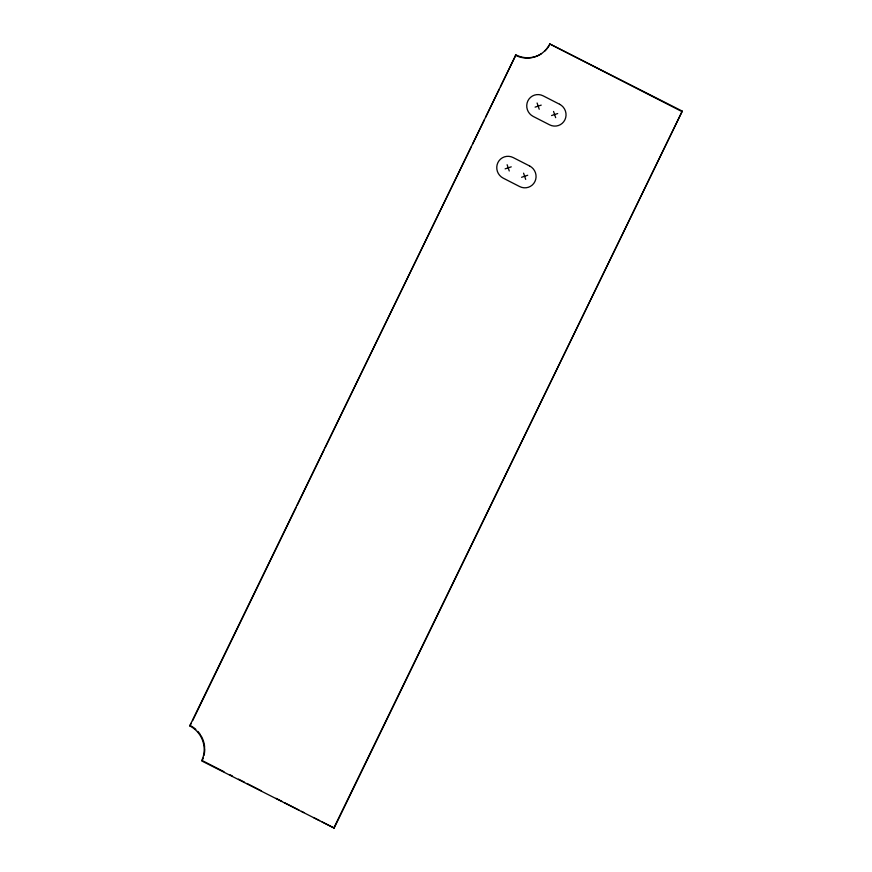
<?xml version="1.0" encoding="UTF-8"?>
<svg xmlns="http://www.w3.org/2000/svg" width="872" height="872" viewBox="0 0 872 872"><rect width="100%" height="100%" fill="white"/><g stroke="black" fill="none" stroke-linecap="round" stroke-linejoin="round"><path stroke-width="1.31" d="M515.363 55.23A26.16 25.561 58.6 0 0 549.752 43.927L682.275 111.136L334.15 828.073L201.617 760.864A26.16 25.561 58.6 0 0 189.725 725.875L515.897 54.903A26.16 25.561 58.6 0 0 541.556 53.584M189.725 725.875L191.437 723.106M192.625 720.654L296.022 507.711M297.21 505.27L323.959 450.192M325.147 447.75L471.327 146.692M472.515 144.24L484.396 119.769M485.584 117.317L499.253 89.173M500.441 86.731L515.897 54.903M333.627 828.4L682.275 111.136M535.103 107.136L541.218 105.12M551.562 115.551L557.677 113.545M505.128 168.863L511.243 166.846M521.587 177.278L527.702 175.272M549.752 43.927L681.751 111.463M223.951 771.687L202.151 760.537A26.16 25.561 58.6 0 0 203.176 758.106M230.001 774.794L232.421 776.026M238.481 779.121L244.542 782.228M246.961 783.459L261.491 790.904M276.021 798.338L282.081 801.433M284.501 802.676L299.031 810.11M301.45 811.352L303.881 812.584M313.56 817.544L319.621 820.639M322.041 821.882L334.15 828.073M553.557 111.442L555.671 117.655M537.098 103.016L539.223 109.24M523.582 173.168L525.696 179.381M507.133 164.743L509.248 170.966M549.011 45.9A26.16 25.561 58.6 0 1 544.673 51.143M190.249 725.548A26.16 25.561 58.6 0 1 195.851 729.406M197.835 731.368A26.16 25.561 58.6 0 1 200.309 734.573M201.018 735.696A26.16 25.561 58.6 0 1 204.669 747.38M204.735 748.688A26.16 25.561 58.6 0 1 203.972 755.501M559.606 104.259L543.158 95.844A11.63 11.358 58.6 0 0 527.876 100.869A11.63 11.358 58.6 0 0 533.163 116.412L549.622 124.838A11.63 11.358 58.6 0 0 564.903 119.813A11.63 11.358 58.6 0 0 559.606 104.259M529.642 165.985L513.183 157.57A11.63 11.358 58.6 0 0 497.901 162.595A11.63 11.358 58.6 0 0 503.188 178.139L519.647 186.564A11.63 11.358 58.6 0 0 534.928 181.54A11.63 11.358 58.6 0 0 529.642 165.985"/></g></svg>
